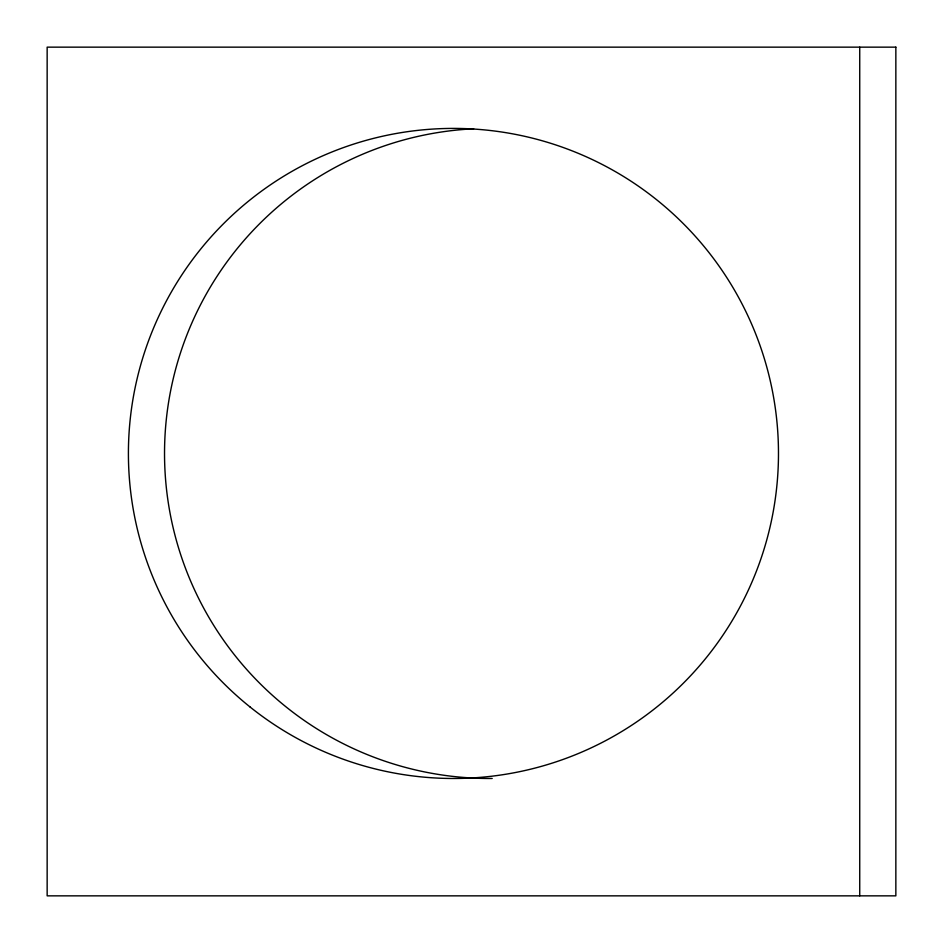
<?xml version="1.0" encoding="UTF-8"?>
<svg xmlns="http://www.w3.org/2000/svg" width="943" height="943" viewBox="0 0 943 943"><rect width="100%" height="100%" fill="white"/><g stroke="black" fill="none" stroke-linecap="round" stroke-linejoin="round"><path stroke-width="1.41" d="M859.733 47.15L859.733 895.85M492.187 778.47A325.029 325.029 0 0 1 164.66 462.707A325.029 325.029 0 0 1 473.657 128.802M895.85 47.15L47.15 47.15L47.15 895.85L895.85 895.85L895.85 47.15M250.025 706.955A325.029 325.029 0 0 0 774.698 502.855A325.029 325.029 0 0 0 335.602 150.526A325.029 325.029 0 0 0 250.025 706.955"/></g></svg>
